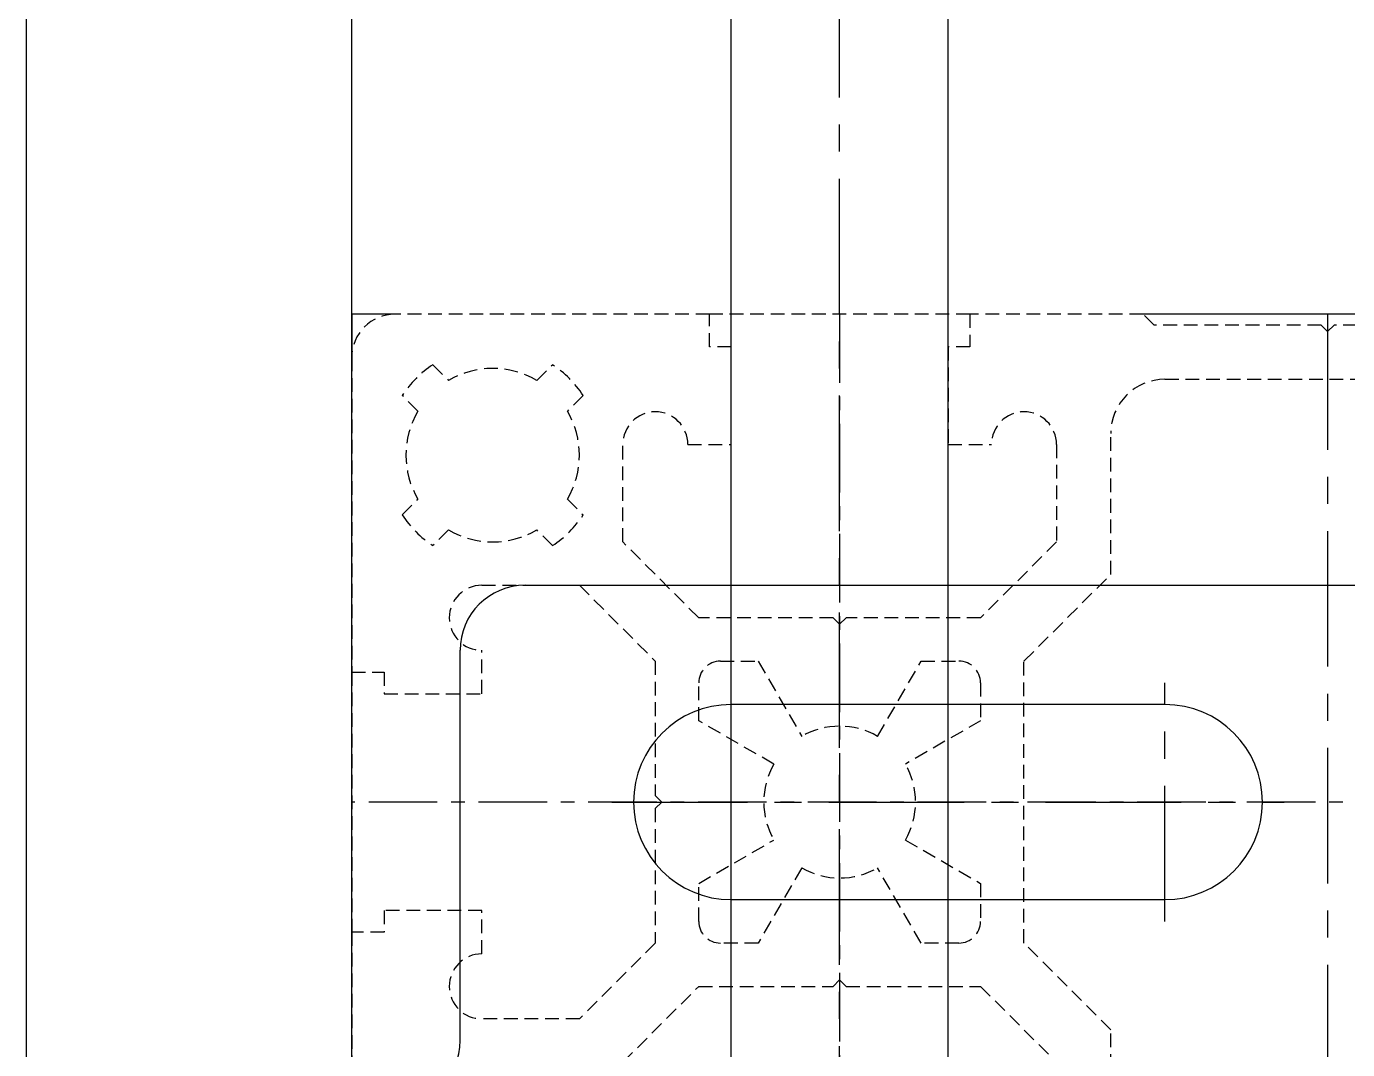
# Model space of a CAD drawing. Header units: inches. Extents: x 0 to 77285, y -118 to 40065.
# Drawn here: x 21055.8 to 21116.8, y 5603 to 5650.2 of the extents above; entities that cross this region are included whole.
import ezdxf

# ---------------------------------------------------------------- set-up
doc = ezdxf.new("R2010")
doc.units = ezdxf.units.IN
doc.header["$LTSCALE"] = 5
doc.header["$MEASUREMENT"] = 0
doc.linetypes.add('CENTER', pattern=[2, 1.25, -0.25, 0.25, -0.25])
doc.linetypes.add('HIDDEN', pattern=[0.375, 0.25, -0.125])
for name, color, linetype in [('11', 1, 'CENTER'), ('22', 2, 'HIDDEN'), ('A', 8, 'Continuous'), ('Y', 60, 'Continuous')]:
    doc.layers.add(name, color=color, linetype=linetype)

# ---------------------------------------------------------------- blocks, each defined once
blk = doc.blocks.new('A$C0f4c9c03')
at = {"layer": 'A'}
blk.add_line((3367, -2000), (3367, 0), dxfattribs=at)
blk = doc.blocks.new('A$Ca62d125e')
for p, q in [((-42, 59), (42, 59)), ((-45, 38), (-45, 56))]:
    blk.add_line(p, q)
blk.add_lwpolyline([(-32.5, 53.5, 1), (-32.5, 44.5), (-12.5, 44.5, 1), (-12.5, 53.5)], format="xyb", close=True)
for centre, start, end in [((-42, 56), 90, 180), ((-48, 38), 270, 0)]:
    blk.add_arc(centre, 3, start, end)
at = {"layer": '11'}
for p, q in [((-32.5, 43.5), (-32.5, 54.5)), ((-12.5, 43.5), (-12.5, 54.5)), ((-38, 49), (-7, 49))]:
    blk.add_line(p, q, dxfattribs=at)
blk = doc.blocks.new('A$Cc35e5ca0')
blk.add_line((-45, -710), (-45, 0))
at = {"layer": '11'}
blk.add_line((-22.5, -710), (-22.5, 0), dxfattribs=at)
at = {"layer": 'A'}
for p, q in [((-27.5, -710), (-27.5, 0)), ((-17.5, -710), (-17.5, 0))]:
    blk.add_line(p, q, dxfattribs=at)
blk = doc.blocks.new('A$C47db6cef')
at = {"ltscale": 0.506191}
for p, q in [((16.5, 45), (2, 45)), ((16.5, 43.5), (16.5, 45)), ((28.5, 45), (16.5, 45)), ((28.5, 45), (28.5, 43.5)), ((36.499, 45), (28.5, 45)), ((36.999, 44.5), (36.499, 45)), ((44.7, 44.5), (36.999, 44.5)), ((45, 44.2), (44.7, 44.5)), ((45.3, 44.5), (45, 44.2)), ((53.001, 44.5), (45.3, 44.5)), ((17.5, 43.5), (16.5, 43.5)), ((17.5, 39), (17.5, 43.5)), ((27.5, 43.5), (27.5, 39)), ((28.5, 43.5), (27.5, 43.5)), ((0, 43), (0, 28.5)), ((3.743, 42.671), (4.468, 41.946)), ((8.532, 41.946), (9.257, 42.671)), ((37.5, 42), (52.5, 42)), ((3.054, 40.532), (2.329, 41.257)), ((10.671, 41.257), (9.946, 40.532)), ((12.5, 34.5), (12.5, 39)), ((15.5, 39), (17.5, 39)), ((27.5, 39), (29.5, 39)), ((32.5, 39), (32.5, 34.5)), ((35, 33), (35, 39.5)), ((2.329, 35.743), (3.054, 36.468)), ((9.946, 36.468), (10.671, 35.743)), ((4.468, 35.054), (3.743, 34.329)), ((9.257, 34.329), (8.532, 35.054)), ((16, 31), (12.5, 34.5)), ((32.5, 34.5), (29, 31)), ((31, 29), (35, 33)), ((6, 32.5), (10.5, 32.5)), ((10.5, 32.5), (14, 29)), ((22.2, 31), (16, 31)), ((22.5, 30.7), (22.2, 31)), ((22.8, 31), (22.5, 30.7)), ((29, 31), (22.8, 31)), ((6, 27.5), (6, 29.5)), ((14, 29), (14, 22.8)), ((17, 29), (18.747, 29)), ((18.747, 29), (20.75, 25.531)), ((24.25, 25.531), (26.253, 29)), ((26.253, 29), (28, 29)), ((31, 16), (31, 29)), ((0, 28.5), (1.5, 28.5)), ((0, 28.5), (0, 16.5)), ((1.5, 28.5), (1.5, 27.5)), ((1.5, 27.5), (6, 27.5)), ((16, 26.253), (16, 28)), ((29, 28), (29, 26.253)), ((19.469, 24.25), (16, 26.253)), ((29, 26.253), (25.531, 24.25)), ((14, 22.8), (14.3, 22.5)), ((14.3, 22.5), (14, 22.2)), ((14, 22.2), (14, 16)), ((16, 18.747), (19.469, 20.75)), ((25.531, 20.75), (29, 18.747)), ((20.75, 19.469), (18.747, 16)), ((26.253, 16), (24.25, 19.469)), ((16, 17), (16, 18.747)), ((29, 18.747), (29, 17)), ((1.5, 17.5), (1.5, 16.5)), ((6, 17.5), (1.5, 17.5)), ((6, 15.5), (6, 17.5)), ((0, 16.5), (0, 2)), ((1.5, 16.5), (0, 16.5)), ((14, 16), (10.5, 12.5)), ((18.747, 16), (17, 16)), ((28, 16), (26.253, 16)), ((35, 12), (31, 16)), ((22.2, 14), (22.5, 14.3)), ((22.5, 14.3), (22.8, 14)), ((12.5, 10.5), (16, 14)), ((16, 14), (22.2, 14)), ((22.8, 14), (29, 14)), ((29, 14), (32.5, 10.5)), ((10.5, 12.5), (6, 12.5)), ((35, 5.5), (35, 12))]:
    blk.add_line(p, q, dxfattribs=at)
for centre, radius, start, end in [((2, 43), 2, 90, 180), ((6.5, 38.5), 5, 123.46304, 146.53696), ((6.5, 38.5), 5, 33.46304, 56.53696), ((6.5, 38.5), 4, 59.47751, 120.52249), ((37.5, 39.5), 2.5, 90, 180), ((6.5, 38.5), 4, 149.47751, 210.52249), ((6.5, 38.5), 4, 329.47751, 30.52249), ((14, 39), 1.5, 0, 180), ((31, 39), 1.5, 0, 180), ((6.5, 38.5), 5, 213.46304, 236.53696), ((6.5, 38.5), 5, 303.46304, 326.53696), ((6.5, 38.5), 4, 239.47751, 300.52249), ((6, 31), 1.5, 90, 270), ((17, 28), 1, 90, 180), ((28, 28), 1, 0, 90), ((22.5, 22.5), 3.5, 60, 120), ((22.5, 22.5), 3.5, 150, 210), ((22.5, 22.5), 3.5, 330, 30), ((22.5, 22.5), 3.5, 240, 300), ((17, 17), 1, 180, 270), ((28, 17), 1, 270, 0), ((6, 14), 1.5, 90, 270)]:
    blk.add_arc(centre, radius, start, end, dxfattribs=at)
at = {"layer": '11', "ltscale": 0.506191}
for p, q in [((22.5, 45), (22.5, 0)), ((90, 22.5), (0, 22.5))]:
    blk.add_line(p, q, dxfattribs=at)
at = {"layer": '11'}
blk.add_line((45, 45), (45, 0), dxfattribs=at)
at = {"layer": 'A', "ltscale": 0.506191}
for p, q in [((0, 45), (0, 43)), ((2, 45), (0, 45)), ((53.501, 45), (36.499, 45))]:
    blk.add_line(p, q, dxfattribs=at)
blk = doc.blocks.new('A$Cb876e49b')
blk.add_blockref('A$Cc35e5ca0', (22.5, 0))
at = {"layer": '22'}
blk.add_blockref('A$C47db6cef', (-22.5, -155), dxfattribs=at)
blk = doc.blocks.new('A$C42cd6ffb')
blk.add_blockref('A$Cb876e49b', (-22.5, 818.5))
at = {"layer": 'Y'}
blk.add_blockref('A$Ca62d125e', (4.997, 637), dxfattribs=at)

msp = doc.modelspace()

# ---------------------------------------------------------------- block references
for name, p in [('A$C0f4c9c03', (17688.84825064, 6928.38410828, 0)), ('A$C42cd6ffb', (21115.84825064, 4928.38410828, 0))]:
    msp.add_blockref(name, p)

doc.saveas('drawing.dxf')
